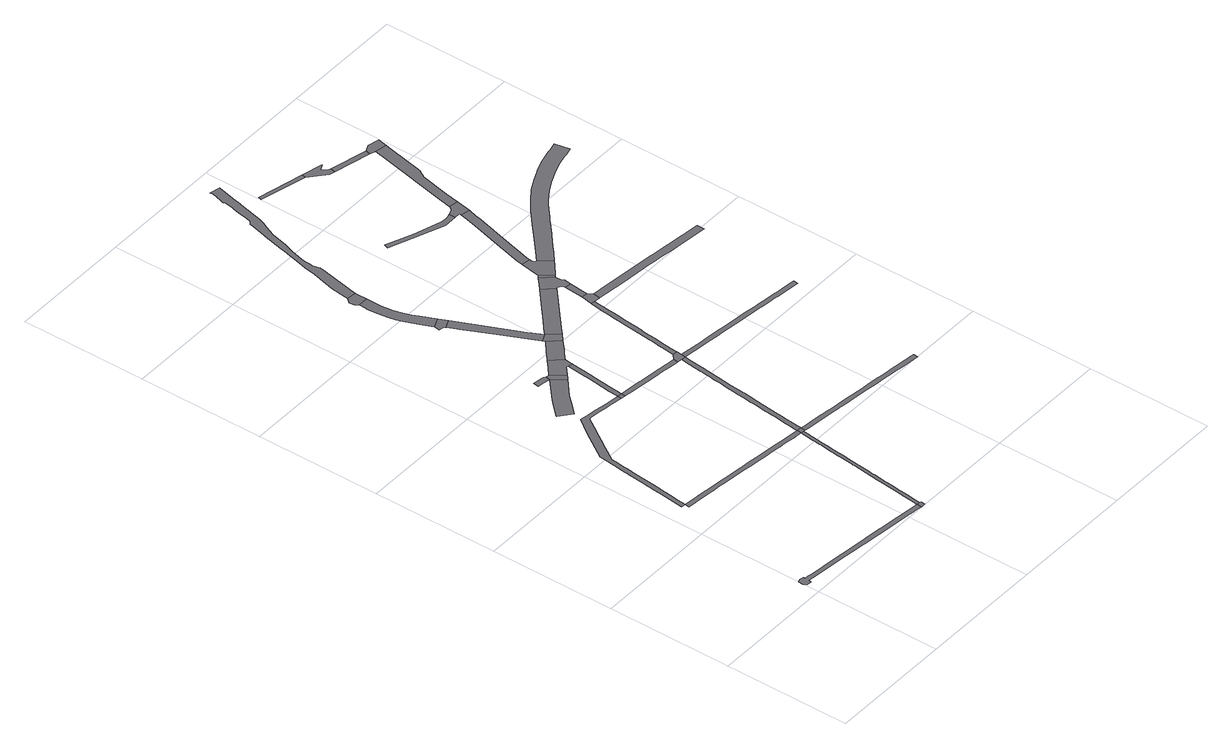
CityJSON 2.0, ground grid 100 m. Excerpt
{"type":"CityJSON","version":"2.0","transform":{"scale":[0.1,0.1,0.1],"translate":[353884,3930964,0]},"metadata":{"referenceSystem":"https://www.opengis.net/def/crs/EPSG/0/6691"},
"CityObjects":{
"road1":{"type":"Road","attributes":{"RoadStructureAttribute.sectionType":"1"},"geometry":[{"type":"MultiSurface","lod":"1","boundaries":[[[0,1,2,3,4,5,6,7,8,9,10,11,12,13,14,15,16,17,18,19,20,21,22,23,24,25,26,27,28,29,30,31,32,33,34,35,36,37,38,39,40,41,42]]]}]},
"road2":{"type":"Road","attributes":{"RoadStructureAttribute.sectionType":"1"},"geometry":[{"type":"MultiSurface","lod":"1","boundaries":[[[43,44,45,46,47,48,49,50,51,52,53,54,55,56,57,58,59,60,61,62,63,64,65,66,67,68,69,70,71,72,73,74,75,76,77,78,79,80,81,82,83,84,85,86,87,88,89,90,91,92,93,94,95,96,97,98]]]}]},
"road3":{"type":"Road","attributes":{"RoadStructureAttribute.sectionType":"1"},"geometry":[{"type":"MultiSurface","lod":"1","boundaries":[[[99,100,101,102,103,104,105,106,107,108,109,110,111,112,113,114,43,115,116,117,118,119,120,121,122,123,124,125,126,127,128,129,130,131,132,133,134,135,136,137,138,139]]]}]},
"road4":{"type":"Road","geometry":[{"type":"MultiSurface","lod":"1","boundaries":[[[140,141,142,143,15,14]]]}]},
"road5":{"type":"Road","attributes":{"RoadStructureAttribute.sectionType":"1"},"geometry":[{"type":"MultiSurface","lod":"1","boundaries":[[[144,145,146,147,148,149,150,151,152,153,154]]]}]},
"road6":{"type":"Road","attributes":{"RoadStructureAttribute.sectionType":"1"},"geometry":[{"type":"MultiSurface","lod":"1","boundaries":[[[155,156,157,158,159,160,161,162,163,164,165,166,167,168,169,170,171,172,173,174,175,176,177,178,179,15,143,180,181,182,183,184,185,186,187,188,189,190,191,192,193,194,195,196,197,198,199,200,201,202,203,204,205,206,207,208,209,138]]]}]},
"road7":{"type":"Road","attributes":{"RoadStructureAttribute.sectionType":"1"},"geometry":[{"type":"MultiSurface","lod":"1","boundaries":[[[210,211,212,213,214,215,216,217,218,219,220,144]]]}]},
"road8":{"type":"Road","geometry":[{"type":"MultiSurface","lod":"1","boundaries":[[[74,221,222,75]]]}]},
"road9":{"type":"Road","geometry":[{"type":"MultiSurface","lod":"1","boundaries":[[[223,224,225,210,144,154]]]}]},
"road10":{"type":"Road","geometry":[{"type":"MultiSurface","lod":"1","boundaries":[[[138,209,226,227,139]]]}]},
"road11":{"type":"Road","attributes":{"RoadStructureAttribute.sectionType":"1"},"geometry":[{"type":"MultiSurface","lod":"1","boundaries":[[[228,229,230,231,232,233,234,235,236,237,238,239,240,241,242,243,244,245,246,247,248,75,222]]]}]},
"road12":{"type":"Road","geometry":[{"type":"MultiSurface","lod":"1","boundaries":[[[249,250,225,224,251,252,238,237,253,254,255,256]]]}]},
"road13":{"type":"Road","attributes":{"RoadStructureAttribute.sectionType":"1"},"geometry":[{"type":"MultiSurface","lod":"1","boundaries":[[[257,258,259,260,261,262,263,264,265,266,267,268,269,222,221,270,271,272,273,274,275,276,277,278,279,280]]]}]},
"road14":{"type":"Road","geometry":[{"type":"MultiSurface","lod":"1","boundaries":[[[281,282,283,284,285,286,287]]]}]},
"road15":{"type":"Road","attributes":{"RoadStructureAttribute.sectionType":"1"},"geometry":[{"type":"MultiSurface","lod":"1","boundaries":[[[288,289,290,291,292,293,294,295,296,283,282,297,298,299,300,301,302,303,304,305,306]]]}]},
"road16":{"type":"Road","attributes":{"RoadStructureAttribute.sectionType":"1"},"geometry":[{"type":"MultiSurface","lod":"1","boundaries":[[[255,307,308,309,310,311,312,313,314,256]]]}]},
"road17":{"type":"Road","geometry":[{"type":"MultiSurface","lod":"1","boundaries":[[[315,316,317,306,305,318,319]]]}]},
"road18":{"type":"Road","attributes":{"RoadStructureAttribute.sectionType":"1"},"geometry":[{"type":"MultiSurface","lod":"1","boundaries":[[[320,321,322,323,324,325,326,327,281,287]]]}]},
"road19":{"type":"Road","geometry":[{"type":"MultiSurface","lod":"1","boundaries":[[[325,324,311,310,328]]]}]},
"road20":{"type":"Road","geometry":[{"type":"MultiSurface","lod":"1","boundaries":[[[329,330,331,332,333,257,280]]]}]},
"road21":{"type":"Road","attributes":{"RoadStructureAttribute.sectionType":"1"},"geometry":[{"type":"MultiSurface","lod":"1","boundaries":[[[226,334,335,336,337,338,339,340,341,342,343,344,345,346,347,348,349,350,351,352,353,354,355,356,357,358,359,360,361,362,363,364,365,366,367,368,369,370,371,372,373,374,375,376,377,378,379,380,381,382,383,227]]]}]},
"road22":{"type":"Road","attributes":{"RoadStructureAttribute.sectionType":"1"},"geometry":[{"type":"MultiSurface","lod":"1","boundaries":[[[384,385,386,387,388,389,390,391,325,328]]]}]},
"road23":{"type":"Road","attributes":{"RoadStructureAttribute.sectionType":"1"},"geometry":[{"type":"MultiSurface","lod":"1","boundaries":[[[392,393,394,395,396,397,398,399,400,401,402,403,404,405,406,407,408,409,410,411,412,413,414,415,416,417,418,419,420,421,422,423,424,425,426,427,428,429,430,431,432,433,434,435,436,437,438,315,319]]]}]},
"road24":{"type":"Road","attributes":{"RoadStructureAttribute.sectionType":"1"},"geometry":[{"type":"MultiSurface","lod":"1","boundaries":[[[439,440,441,442,443,444,445,446,447,448,449,450,451,452,453,454,455,456,457,458,459,460,461,462,463,464,465,466,467,468,469,470,471,472,473,474,475,476,477,478,479,333,332]]]}]},
"road25":{"type":"Road","attributes":{"RoadStructureAttribute.sectionType":"1"},"geometry":[{"type":"MultiSurface","lod":"1","boundaries":[[[480,481,482,483,484,485,486,487,488,489,490,491,492,493,494,495,496,497,498,499,500,501,331,330,329,502,503,504,505,506,507,508,509,510,511,512,513,514,515,516,517,518,519,520,521,522,523,524,525,526,527,528,529,139,227,530,531,532,533,534,535,536,537,538,539,540,541,542,543,544,545,546,330,547,548,549,550,551,552,553,554,555,556,557,558,559,560,561,562,563,564,565,566,567,568]]]}]},
"road26":{"type":"Road","geometry":[{"type":"MultiSurface","lod":"1","boundaries":[[[459,458,569,570,571,572]]]}]},
"road27":{"type":"Road","attributes":{"RoadStructureAttribute.sectionType":"1"},"geometry":[{"type":"MultiSurface","lod":"1","boundaries":[[[571,573,574,575,572]]]}]},
"road28":{"type":"Road","geometry":[{"type":"MultiSurface","lod":"1","boundaries":[[[576,386,385,577,578,579,574,573,580,581,582,583,584]]]}]},
"road29":{"type":"Road","attributes":{"RoadStructureAttribute.sectionType":"1"},"geometry":[{"type":"MultiSurface","lod":"1","boundaries":[[[585,586,584,583,587]]]}]},
"road30":{"type":"Road","geometry":[{"type":"MultiSurface","lod":"1","boundaries":[[[588,589,590,591,592,593,594,595,596,597,598,585,587]]]}]},
"road31":{"type":"Road","attributes":{"RoadStructureAttribute.sectionType":"1"},"geometry":[{"type":"MultiSurface","lod":"1","boundaries":[[[599,600,601,602,603,604,605,606,607,608]]]}]},
"road32":{"type":"Road","attributes":{"RoadStructureAttribute.sectionType":"1"},"geometry":[{"type":"MultiSurface","lod":"1","boundaries":[[[609,610,611,612]]]}]},
"road33":{"type":"Road","attributes":{"RoadStructureAttribute.sectionType":"1"},"geometry":[{"type":"MultiSurface","lod":"1","boundaries":[[[613,614,615,616,617,618,619,620,621,622,623,624,625,598,597]]]}]},
"road34":{"type":"Road","attributes":{"RoadStructureAttribute.sectionType":"1"},"geometry":[{"type":"MultiSurface","lod":"1","boundaries":[[[626,627,628,629,570,569,630,631,632,633,634,635,636]]]}]},
"road35":{"type":"Road","geometry":[{"type":"MultiSurface","lod":"1","boundaries":[[[637,638,639,599,608,640,641,642,643,619,618,644,645]]]}]},
"road36":{"type":"Road","geometry":[{"type":"MultiSurface","lod":"1","boundaries":[[[646,647,648,649,650,651,652,653,609,612,654,655,656]]]}]},
"road37":{"type":"Road","attributes":{"RoadStructureAttribute.sectionType":"1"},"geometry":[{"type":"MultiSurface","lod":"1","boundaries":[[[657,658,646,656]]]}]},
"road38":{"type":"Road","attributes":{"RoadStructureAttribute.sectionType":"1"},"geometry":[{"type":"MultiSurface","lod":"1","boundaries":[[[644,659,660,661,662,663,664,665,666,667,668,669,670,645]]]}]},
"road39":{"type":"Road","attributes":{"RoadStructureAttribute.sectionType":"1"},"geometry":[{"type":"MultiSurface","lod":"1","boundaries":[[[671,672,673,674,675,676,677,678,679,680,681,682,683,684,685,686,687,688,689,690,691,692,693,694,695,696,697,698,699,700,701,702,703,704,591,590]]]}]},
"road40":{"type":"Road","geometry":[{"type":"MultiSurface","lod":"1","boundaries":[[[705,658,657,667,666,706]]]}]}
},
"vertices":[
[54,104,0],[57,128,0],[118,121,0],[224,109,0],[253,106,0],[307,100,0],[426,87,0],[529,75,0],[580,69,0],[597,67,0],[861,38,0],[1037,18,0],[1069,15,0],[1079,13,0],[1143,6,0],[1147,44,0],[1080,51,0],[1075,52,0],[1058,54,0],[1041,56,0],[1007,59,0],[944,66,0],[886,73,0],[831,79,0],[794,83,0],[788,84,0],[767,86,0],[719,92,0],[666,98,0],[611,103,0],[426,121,0],[358,128,0],[236,142,0],[230,142,0],[209,145,0],[120,155,0],[93,158,0],[60,161,0],[62,172,0],[27,182,0],[5,171,0],[1,131,0],[20,108,0],
[188,1284,0],[195,1346,0],[202,1404,0],[209,1465,0],[209,1469,0],[213,1502,0],[216,1531,0],[223,1591,0],[224,1598,0],[226,1622,0],[229,1648,0],[235,1704,0],[242,1763,0],[243,1773,0],[246,1798,0],[251,1838,0],[255,1878,0],[256,1884,0],[261,1935,0],[266,1970,0],[334,2076,0],[382,2150,0],[435,2232,0],[438,2236,0],[509,2346,0],[514,2349,0],[531,2350,0],[606,2343,0],[619,2342,0],[676,2334,0],[695,2331,0],[817,2313,0],[822,2345,0],[782,2349,0],[746,2353,0],[688,2362,0],[623,2372,0],[528,2387,0],[474,2396,0],[397,2288,0],[383,2269,0],[237,2044,0],[235,2024,0],[222,1915,0],[214,1844,0],[210,1801,0],[206,1772,0],[198,1696,0],[192,1648,0],[190,1621,0],[187,1598,0],[185,1579,0],[183,1561,0],[180,1535,0],[173,1473,0],[152,1284,0],
[1153,1177,0],[1038,1190,0],[931,1202,0],[840,1212,0],[786,1219,0],[780,1219,0],[746,1223,0],[734,1224,0],[664,1232,0],[578,1241,0],[494,1250,0],[430,1257,0],[371,1264,0],[328,1269,0],[317,1270,0],[314,1270,0],[185,1247,0],[326,1232,0],[364,1228,0],[371,1228,0],[434,1221,0],[464,1218,0],[495,1215,0],[541,1209,0],[614,1201,0],[686,1193,0],[729,1188,0],[778,1183,0],[785,1182,0],[848,1175,0],[887,1170,0],[898,1169,0],[960,1162,0],[1031,1154,0],[1079,1148,0],[1092,1147,0],[1136,1142,0],[1200,1135,0],[1246,1130,0],[1268,1127,0],[1273,1164,0],
[1142,2,0],[1180,4,0],[1184,40,0],[1171,41,0],
[676,2816,0],[549,2701,0],[545,2698,0],[506,2657,0],[473,2622,0],[402,2547,0],[398,2541,0],[494,2467,0],[577,2556,0],[626,2608,0],[757,2725,0],
[1263,1075,0],[1256,1019,0],[1255,1007,0],[1249,954,0],[1249,951,0],[1242,892,0],[1237,849,0],[1234,823,0],[1234,819,0],[1231,790,0],[1230,782,0],[1228,764,0],[1222,716,0],[1215,647,0],[1214,644,0],[1214,639,0],[1208,587,0],[1200,518,0],[1195,469,0],[1189,417,0],[1182,362,0],[1176,302,0],[1168,232,0],[1161,166,0],[1152,94,0],[1177,91,0],[1181,124,0],[1185,163,0],[1192,221,0],[1193,230,0],[1201,299,0],[1207,359,0],[1214,414,0],[1220,466,0],[1222,488,0],[1225,515,0],[1233,584,0],[1239,638,0],[1240,644,0],[1241,653,0],[1247,713,0],[1253,762,0],[1253,767,0],[1256,787,0],[1259,820,0],[1261,835,0],[1262,846,0],[1267,889,0],[1273,943,0],[1274,951,0],[1279,1004,0],[1281,1019,0],[1288,1072,0],[1288,1074,0],[1293,1125,0],
[691,2856,0],[677,2862,0],[673,2863,0],[656,2868,0],[633,2873,0],[619,2874,0],[580,2879,0],[574,2836,0],[627,2830,0],[646,2826,0],[659,2822,0],
[854,2307,0],[857,2345,0],
[769,2734,0],[793,2755,0],[712,2848,0],
[1305,1124,0],[1309,1160,0],
[858,2362,0],[864,2418,0],[877,2526,0],[883,2588,0],[885,2602,0],[889,2639,0],[896,2700,0],[897,2709,0],[902,2756,0],[906,2802,0],[871,2805,0],[866,2765,0],[854,2651,0],[847,2585,0],[844,2565,0],[841,2533,0],[839,2513,0],[835,2488,0],[829,2434,0],[828,2426,0],[824,2366,0],
[779,2908,0],[717,2853,0],[862,2816,0],[864,2813,0],[907,2806,0],[907,2811,0],[914,2867,0],[833,2957,0],
[1363,2287,0],[1329,2291,0],[1265,2298,0],[1230,2302,0],[1220,2303,0],[1154,2310,0],[1097,2317,0],[1041,2323,0],[1037,2324,0],[1031,2324,0],[977,2331,0],[921,2337,0],[879,2341,0],[868,2306,0],[917,2300,0],[983,2293,0],[1026,2288,0],[1028,2288,0],[1103,2279,0],[1180,2270,0],[1215,2266,0],[1271,2260,0],[1346,2251,0],[1359,2250,0],
[758,3745,0],[728,3812,0],[652,3777,0],[643,3732,0],[676,3726,0],[686,3721,0],[693,3715,0],
[522,4263,0],[521,4251,0],[524,4171,0],[537,4084,0],[551,4028,0],[552,4021,0],[558,3999,0],[600,3889,0],[634,3816,0],[674,3933,0],[655,3979,0],[635,4041,0],[616,4107,0],[608,4159,0],[607,4182,0],[605,4219,0],[604,4296,0],[604,4321,0],[525,4321,0],
[927,2879,0],[969,2917,0],[989,2935,0],[1064,3003,0],[985,3091,0],[976,3082,0],[903,3018,0],[840,2963,0],
[533,4426,0],[498,4389,0],[506,4347,0],[604,4400,0],[606,4418,0],
[696,3710,0],[727,3642,0],[734,3626,0],[843,3394,0],[976,3110,0],[1039,3140,0],[985,3248,0],[890,3453,0],
[1119,3051,0],
[1394,2245,0],[1430,2243,0],[1434,2279,0],[1438,2317,0],[1402,2320,0],
[1345,1119,0],[1397,1114,0],[1446,1108,0],[1484,1104,0],[1493,1103,0],[1539,1098,0],[1592,1092,0],[1616,1089,0],[1656,1085,0],[1662,1084,0],[1722,1077,0],[1775,1071,0],[1815,1067,0],[1845,1063,0],[1856,1062,0],[1903,1057,0],[1939,1053,0],[1972,1049,0],[2037,1041,0],[2109,1034,0],[2189,1024,0],[2260,1016,0],[2325,1009,0],[2346,1007,0],[2348,1006,0],[2360,1005,0],[2389,1000,0],[2394,1038,0],[2364,1042,0],[2350,1043,0],[2275,1052,0],[2217,1058,0],[2209,1059,0],[2160,1064,0],[2085,1073,0],[2031,1079,0],[1987,1083,0],[1917,1092,0],[1860,1098,0],[1848,1099,0],[1808,1104,0],[1729,1113,0],[1672,1119,0],[1666,1120,0],[1617,1125,0],[1552,1133,0],[1542,1134,0],[1487,1141,0],[1429,1147,0],[1359,1155,0],
[1165,3093,0],[1477,3372,0],[1399,3460,0],[1289,3362,0],[1147,3236,0],[1139,3228,0],[1102,3196,0],[1086,3182,0],
[624,4514,0],[644,4625,0],[672,4743,0],[675,4770,0],[660,4825,0],[666,4862,0],[665,4898,0],[673,4932,0],[697,5028,0],[698,5034,0],[727,5110,0],[759,5242,0],[797,5321,0],[821,5369,0],[831,5410,0],[872,5577,0],[888,5641,0],[894,5667,0],[933,5829,0],[855,5848,0],[853,5819,0],[832,5743,0],[826,5719,0],[823,5710,0],[832,5709,0],[816,5629,0],[813,5611,0],[804,5566,0],[788,5487,0],[776,5449,0],[771,5445,0],[754,5430,0],[747,5401,0],[725,5313,0],[717,5278,0],[715,5272,0],[685,5149,0],[673,5100,0],[665,5069,0],[659,5043,0],[649,5002,0],[646,4988,0],[634,4942,0],[612,4851,0],[598,4760,0],[550,4579,0],[535,4450,0],
[1439,2324,0],[1445,2375,0],[1446,2392,0],[1454,2460,0],[1462,2521,0],[1468,2581,0],[1475,2642,0],[1476,2645,0],[1482,2704,0],[1485,2728,0],[1489,2762,0],[1494,2814,0],[1495,2821,0],[1500,2864,0],[1502,2879,0],[1509,2941,0],[1513,2984,0],[1514,2987,0],[1520,3045,0],[1525,3088,0],[1494,3093,0],[1479,3002,0],[1478,2993,0],[1474,2953,0],[1471,2930,0],[1465,2873,0],[1460,2831,0],[1458,2818,0],[1452,2757,0],[1446,2709,0],[1440,2652,0],[1439,2647,0],[1435,2613,0],[1431,2578,0],[1427,2540,0],[1425,2525,0],[1418,2466,0],[1418,2463,0],[1414,2423,0],[1412,2407,0],[1411,2404,0],
[2517,2157,0],[2468,2163,0],[2402,2170,0],[2344,2177,0],[2341,2177,0],[2278,2185,0],[2224,2191,0],[2174,2196,0],[2161,2198,0],[2113,2203,0],[2044,2211,0],[1979,2218,0],[1976,2219,0],[1925,2225,0],[1859,2231,0],[1787,2240,0],[1714,2248,0],[1645,2255,0],[1586,2261,0],[1525,2269,0],[1511,2271,0],[1471,2275,0],[1389,2202,0],[1381,2126,0],[1374,2065,0],[1373,2062,0],[1367,2005,0],[1366,1993,0],[1359,1938,0],[1354,1886,0],[1345,1818,0],[1339,1763,0],[1333,1711,0],[1332,1701,0],[1326,1646,0],[1320,1597,0],[1319,1586,0],[1319,1585,0],[1316,1554,0],[1313,1526,0],[1306,1466,0],[1303,1433,0],[1301,1411,0],[1300,1404,0],[1297,1376,0],[1294,1346,0],[1293,1338,0],[1287,1289,0],[1281,1233,0],[1276,1192,0],[1327,1318,0],[1329,1335,0],[1336,1400,0],[1338,1417,0],[1350,1522,0],[1369,1693,0],[1369,1697,0],[1370,1709,0],[1381,1815,0],[1389,1882,0],[1395,1931,0],[1396,1935,0],[1402,1993,0],[1406,2032,0],[1409,2059,0],[1415,2114,0],[1425,2206,0],[1510,2232,0],[1537,2229,0],[1611,2222,0],[1683,2213,0],[1743,2207,0],[1784,2202,0],[1848,2195,0],[1919,2187,0],[1972,2181,0],[1976,2180,0],[1977,2180,0],[2042,2173,0],[2128,2164,0],[2161,2160,0],[2171,2159,0],[2234,2151,0],[2304,2144,0],[2317,2142,0],[2399,2134,0],[2472,2125,0],[2504,2121,0],[2514,2120,0],
[1578,3083,0],[1584,3143,0],[1559,3178,0],[1509,3183,0],
[1575,3329,0],[1524,3334,0],[1523,3319,0],
[1437,3494,0],[1488,3378,0],[1513,3362,0],[1520,3351,0],[1581,3386,0],[1568,3403,0],[1568,3443,0],[1568,3456,0],[1490,3542,0],
[1510,3559,0],[1491,3543,0],[1583,3469,0],
[1667,3537,0],[1696,3563,0],[1705,3570,0],[1625,3660,0],[1624,3660,0],[1617,3665,0],[1611,3673,0],[1608,3687,0],[1607,3702,0],[1607,3703,0],[1536,3715,0],
[1657,4429,0],[1632,4423,0],[1613,4422,0],[1584,4421,0],[1555,4426,0],[1350,4492,0],[1135,4576,0],[1122,4543,0],[1552,4378,0],[1658,4379,0],
[1383,5472,0],[1016,5561,0],[1009,5532,0],[1376,5443,0],
[1614,3742,0],[1690,4024,0],[1745,4228,0],[1752,4255,0],[1759,4285,0],[1775,4348,0],[1705,4363,0],[1696,4323,0],[1675,4247,0],[1649,4151,0],[1630,4079,0],[1620,4042,0],[1544,3758,0],
[2590,3035,0],[2170,3081,0],[2123,3086,0],[1699,3131,0],[1632,3077,0],[1812,3058,0],[2069,3032,0],[2110,3028,0],[2164,3022,0],[2259,3011,0],[2587,2975,0],
[1717,4465,0],[1702,4448,0],[1685,4439,0],[1698,4380,0],[1703,4378,0],[1705,4371,0],[1705,4364,0],[1798,4466,0],[1726,4480,0],
[1550,5358,0],[1530,5373,0],[1516,5390,0],[1514,5393,0],[1509,5401,0],[1507,5410,0],[1549,5430,0],[1550,5434,0],[1438,5385,0],[1499,5329,0],[1541,5319,0],
[1839,5247,0],[1848,5286,0],
[1819,4579,0],[1869,4811,0],[1880,4830,0],[1890,4847,0],[1905,4871,0],[1911,4895,0],[1970,5169,0],[1980,5215,0],[1887,5235,0],[1862,5116,0],[1746,4580,0],[1727,4482,0],
[1714,3578,0],[1750,3611,0],[1764,3623,0],[1816,3669,0],[1951,3789,0],[1966,3803,0],[1973,3809,0],[2026,3856,0],[2047,3875,0],[2114,3936,0],[2152,3966,0],[2190,3996,0],[2268,4049,0],[2347,4093,0],[2357,4098,0],[2437,4133,0],[2526,4165,0],[2617,4190,0],[2643,4195,0],[2708,4208,0],[2684,4326,0],[2619,4313,0],[2593,4307,0],[2491,4280,0],[2392,4245,0],[2381,4240,0],[2304,4206,0],[2204,4152,0],[2117,4091,0],[2036,4026,0],[2027,4019,0],[1885,3892,0],[1861,3870,0],[1736,3759,0],
[1904,5312,0],[1997,5292,0]
]}
